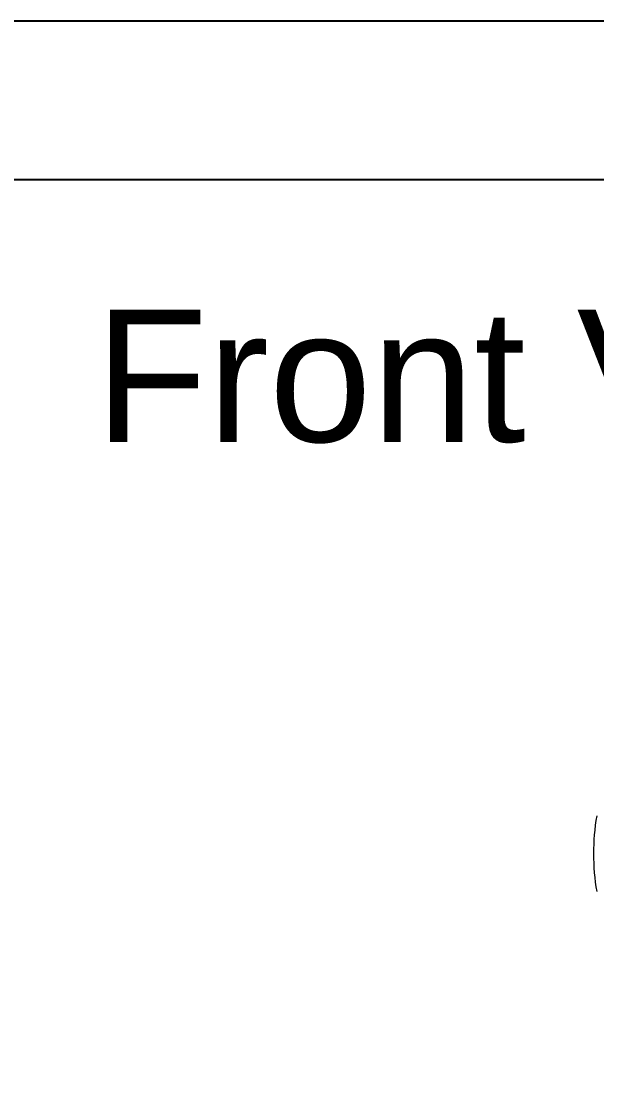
# Model space of a CAD drawing. Header units: millimetres. Extents: x 1448 to 2566, y 1057 to 1416.
# Drawn here: x 1714.47 to 1736.25, y 1375.23 to 1415.56 of the extents above; entities that cross this region are included whole.
import ezdxf

# ---------------------------------------------------------------- set-up
doc = ezdxf.new("R2010")
doc.units = ezdxf.units.MM
doc.layers.add('Text', color=4, linetype='Continuous')
doc.layers.add('标注', color=4, linetype='Continuous', lineweight=5)
doc.styles.add('宋体', font='SimSun.ttf')

msp = doc.modelspace()

# ---------------------------------------------------------------- linework, layer by layer
msp.add_line((2108.65355, 1409.56132), (1699.39805, 1409.56132))
at = {"color": 6}
msp.add_line((1736.13155, 1384.05005), (1736.13155, 1384.05005), dxfattribs=at)
msp.add_lwpolyline([(2112.69159, 1118.56132), (2112.69159, 1415.56132), (1692.69159, 1415.56132), (1692.69159, 1118.56132)], close=True)
at = {"layer": '标注', "color": 0, "lineweight": 13, "ltscale": 5}
msp.add_arc((1744.7878, 1384.05005), 8.65625, 170.472717, 189.527283, dxfattribs=at)

# ---------------------------------------------------------------- texts
at = {"layer": 'Text', "linetype": 'ByBlock', "lineweight": 9, "insert": (1743.03934, 1402.10591), "char_height": 5, "width": 51.5648721, "attachment_point": 5, "style": '宋体'}
msp.add_mtext('\\pxql;{\\fArial|b0|i0|c0|p34;Front View:}', dxfattribs=at)

doc.saveas('drawing.dxf')
